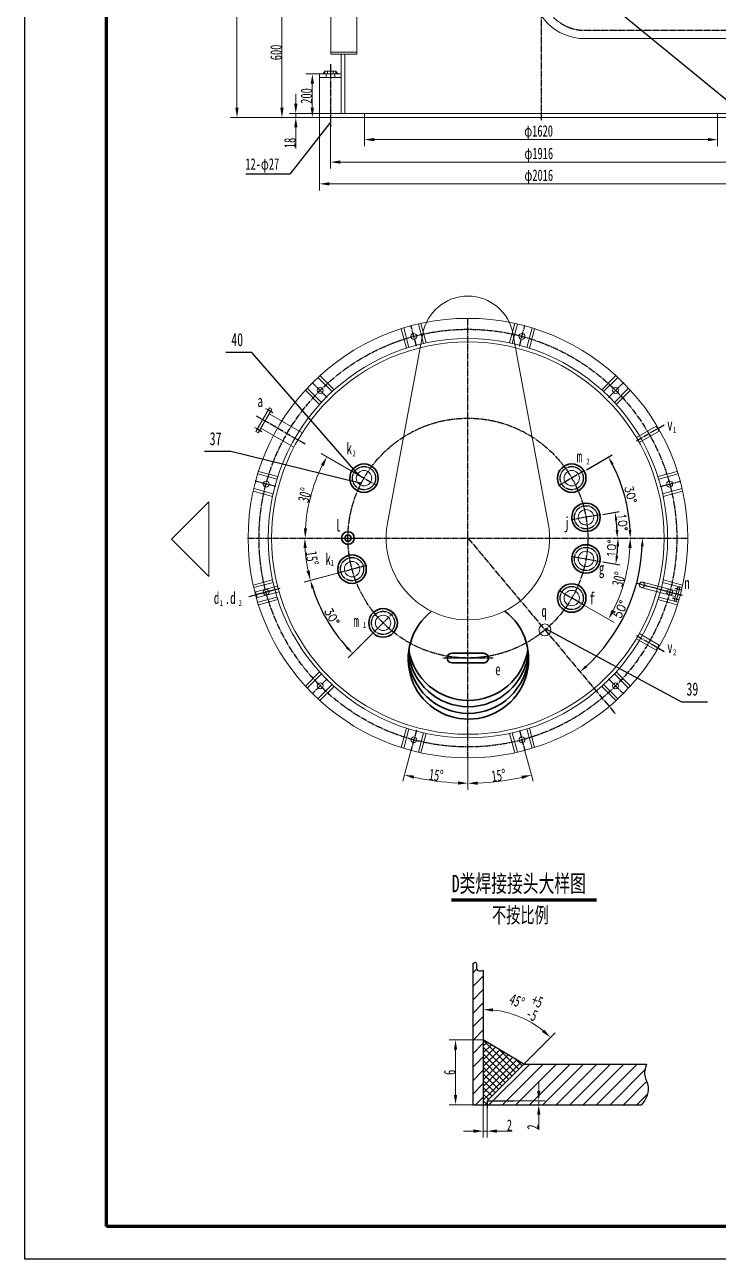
# Model space of a CAD drawing. Header units: millimetres. Extents: x 12275 to 21185, y 21638 to 34253.
# Drawn here: x 12275 to 15456, y 21638 to 27301 of the extents above; entities that cross this region are included whole.
import ezdxf

# ---------------------------------------------------------------- set-up
doc = ezdxf.new("R2010")
doc.units = ezdxf.units.MM
doc.linetypes.add('EB_DASHDOT', pattern=[39, 30, -3, 3, -3])
doc.layers.get('Defpoints').update_dxf_attribs({"lineweight": 0})
for name, color, linetype, lineweight in [('CAXA0', 7, 'Continuous', 70), ('CAXA0层', 7, 'Continuous', 70), ('CAXA1', 1, 'EB_DASHDOT', 25), ('CAXA3', 7, 'Continuous', 25), ('CAXA4', 3, 'Continuous', 25), ('CAXA5', 4, 'Continuous', 25), ('CAXACAXAEB0', 7, 'Continuous', 70)]:
    doc.layers.add(name, color=color, linetype=linetype, lineweight=lineweight)
doc.styles.get("Standard").update_dxf_attribs({"font": 'txt', "bigfont": 'gbcbig.shx'})
doc.styles.add('UserTxtStyle12', font='SIMFANG.TTF', dxfattribs={"width": 0.667})
doc.styles.add('标准', font='SIMFANG.TTF', dxfattribs={"width": 0.667})
doc.dimstyles.new('ISO-25', dxfattribs={"dimscale": 15, "dimtxt": 2.5, "dimasz": 2.5, "dimexe": 1.25, "dimexo": 0.625, "dimtad": 1, "dimtxsty": '标准', "dimcen": 0, "dimadec": 0, "dimazin": 0, "dimtfac": 1, "dimtmove": 0, "dimatfit": 3, "dimfxl": 0, "dimarcsym": 0})

# ---------------------------------------------------------------- blocks, each defined once
blk = doc.blocks.new('*D208')
at = {"layer": 'CAXA4', "color": 0, "linetype": 'Continuous'}
blk.add_arc((14307.7, 24946.3), 747.8, 197.8734, 222.1266, dxfattribs=at)
for points in [[(13589.9, 24715), (13601.9, 24718.6), (13585.3, 24752.8)], [(13757.5, 24449), (13748.5, 24440.4), (13778.9, 24417.5)]]:
    blk.add_solid(points, dxfattribs=at)
at = {"layer": 'Defpoints', "color": 0, "linetype": 'Continuous'}
for p in [(13710.4, 24786.3), (13558.6, 24745.6), (13629.9, 24630.3), (13870.4, 24509.1), (13759.2, 24397.9)]:
    blk.add_point(p, dxfattribs=at)
at = {"layer": 'CAXA4', "color": 0, "linetype": 'Continuous', "insert": (13684.4, 24586.5), "char_height": 37.5, "attachment_point": 5, "rotation": 300}
blk.add_mtext('30°', dxfattribs=at)
blk = doc.blocks.new('*D209')
at = {"layer": 'CAXA4', "color": 0, "linetype": 'Continuous'}
blk.add_line((14925.8, 24837.3), (15004.1, 24823.5), dxfattribs=at)
blk.add_arc((14307.7, 24946.3), 688.4, 353.1213, 356.8787, dxfattribs=at)
for points in [[(14988.8, 24909), (15001.3, 24908.7), (14996.1, 24946.3)], [(14997.3, 24863), (14985, 24864.8), (14985.6, 24826.8)]]:
    blk.add_solid(points, dxfattribs=at)
at = {"layer": 'Defpoints', "color": 0, "linetype": 'Continuous'}
for p in [(13296.7, 24946.3), (15318.7, 24946.3), (14782, 24862.7), (14991.4, 24866.4), (14916.6, 24839)]:
    blk.add_point(p, dxfattribs=at)
at = {"layer": 'CAXA4', "color": 0, "linetype": 'Continuous', "insert": (14966.2, 24898.3), "char_height": 37.5, "attachment_point": 5, "rotation": 85.8281}
blk.add_mtext('10°', dxfattribs=at)
blk = doc.blocks.new('*D210')
at = {"layer": 'CAXA4', "color": 0, "linetype": 'Continuous'}
for p, q in [((14925.8, 25055.3), (15000.7, 25068.5)), ((14996.2, 24946.3), (15011.4, 24946.3))]:
    blk.add_line(p, q, dxfattribs=at)
blk.add_arc((14307.7, 24946.3), 685, 3.1372, 6.8628, dxfattribs=at)
for points in [[(14981.5, 25027.3), (14993.9, 25029.1), (14982.2, 25065.3)], [(14997.8, 24984), (14985.3, 24983.6), (14992.6, 24946.3)]]:
    blk.add_solid(points, dxfattribs=at)
at = {"layer": 'Defpoints', "color": 0, "linetype": 'Continuous'}
for p in [(14916.6, 25053.7), (14782, 25030), (14991.4, 24986.2), (13296.7, 24946.3), (14986.8, 24946.3)]:
    blk.add_point(p, dxfattribs=at)
at = {"layer": 'CAXA4', "color": 0, "linetype": 'Continuous', "insert": (15016.9, 25020.3), "char_height": 37.5, "attachment_point": 5, "rotation": 275.9521}
blk.add_mtext('10°', dxfattribs=at)
blk = doc.blocks.new('*D211')
at = {"layer": 'CAXA4', "color": 0, "linetype": 'Continuous'}
blk.add_line((14851.3, 25260.2), (14968.7, 25328), dxfattribs=at)
blk.add_arc((14307.7, 24946.3), 744.5, 2.8861, 27.1139, dxfattribs=at)
for points in [[(14964.9, 25282.7), (14975.9, 25288.6), (14952.4, 25318.6)], [(15057.5, 24984), (15045, 24983.7), (15052.2, 24946.3)]]:
    blk.add_solid(points, dxfattribs=at)
at = {"layer": 'Defpoints', "color": 0, "linetype": 'Continuous'}
for p in [(14843.1, 25255.5), (14724.8, 25187.2), (15040.9, 25075.6), (13296.7, 24946.3), (15318.7, 24946.3)]:
    blk.add_point(p, dxfattribs=at)
at = {"layer": 'CAXA4', "color": 0, "linetype": 'Continuous', "insert": (15054, 25146.3), "char_height": 37.5, "attachment_point": 5, "rotation": 285}
blk.add_mtext('30°', dxfattribs=at)
blk = doc.blocks.new('*D212')
at = {"layer": 'CAXA4', "color": 0, "linetype": 'Continuous'}
blk.add_arc((14307.7, 24946.3), 800.5, 312.6842, 357.3158, dxfattribs=at)
for points in [[(15101.1, 24909), (15113.6, 24908.7), (15108.2, 24946.3)], [(14854.5, 24353.1), (14846.3, 24362.5), (14822.2, 24333.1)]]:
    blk.add_solid(points, dxfattribs=at)
at = {"layer": 'Defpoints', "color": 0, "linetype": 'Continuous'}
for p in [(13296.7, 24946.3), (14307.7, 24946.3), (15318.7, 24946.3), (14976.5, 24506.4), (14984.5, 24139.7)]:
    blk.add_point(p, dxfattribs=at)
at = {"layer": 'CAXA4', "color": 0, "linetype": 'Continuous', "insert": (15007.7, 24619.9), "char_height": 37.5, "attachment_point": 5, "rotation": 65}
blk.add_mtext('50°', dxfattribs=at)

msp = doc.modelspace()

# ---------------------------------------------------------------- hatches: boundary and pattern name
at = {"layer": 'CAXA0', "linetype": 'Continuous', "lineweight": 25}
for color, points in [(256, [(13652.05, 27087.595), (13652.05, 27075.595), (13642.327, 27075.595)]), (256, [(13711.773, 27075.595), (13702.05, 27075.595), (13702.05, 27087.595)]), (0, [(14673.055, 24529.023), (14672.986, 24529.903), (14672.78, 24530.761), (14672.442, 24531.576), (14671.981, 24532.329), (14671.408, 24533), (14670.736, 24533.573), (14669.984, 24534.035), (14669.168, 24534.372), (14668.31, 24534.578), (14667.43, 24534.648), (14666.55, 24534.578), (14665.692, 24534.372), (14664.876, 24534.035), (14664.124, 24533.573), (14663.453, 24533), (14662.879, 24532.329), (14662.418, 24531.576), (14662.08, 24530.761), (14661.874, 24529.903), (14661.805, 24529.023), (14661.874, 24528.143), (14662.08, 24527.284), (14662.418, 24526.469), (14662.879, 24525.716), (14663.453, 24525.045), (14664.124, 24524.472), (14664.876, 24524.011), (14665.692, 24523.673), (14666.55, 24523.467), (14667.43, 24523.398), (14668.31, 24523.467), (14669.168, 24523.673), (14669.984, 24524.011), (14670.736, 24524.472), (14671.408, 24525.045), (14671.981, 24525.716), (14672.442, 24526.469), (14672.78, 24527.284), (14672.986, 24528.143)])]:
    msp.add_hatch(color=color, dxfattribs=at).paths.add_polyline_path(points, flags=0)
at = {"layer": 'CAXA0层', "linetype": 'Continuous', "lineweight": 25}
for points in [[(13811.337, 25236.311), (13811.267, 25237.191), (13811.061, 25238.049), (13810.724, 25238.865), (13810.262, 25239.617), (13809.689, 25240.288), (13809.018, 25240.862), (13808.265, 25241.323), (13807.45, 25241.661), (13806.592, 25241.867), (13805.712, 25241.936), (13804.832, 25241.867), (13803.973, 25241.661), (13803.158, 25241.323), (13802.405, 25240.862), (13801.734, 25240.288), (13801.161, 25239.617), (13800.7, 25238.865), (13800.362, 25238.049), (13800.156, 25237.191), (13800.087, 25236.311), (13800.156, 25235.431), (13800.362, 25234.573), (13800.7, 25233.757), (13801.161, 25233.005), (13801.734, 25232.334), (13802.405, 25231.76), (13803.158, 25231.299), (13803.973, 25230.961), (13804.832, 25230.755), (13805.712, 25230.686), (13806.592, 25230.755), (13807.45, 25230.961), (13808.265, 25231.299), (13809.018, 25231.76), (13809.689, 25232.334), (13810.262, 25233.005), (13810.724, 25233.757), (13811.061, 25234.573), (13811.267, 25235.431)], [(13818.183, 25197.704), (13818.114, 25198.584), (13817.908, 25199.442), (13817.57, 25200.257), (13817.109, 25201.01), (13816.535, 25201.681), (13815.864, 25202.254), (13815.112, 25202.716), (13814.296, 25203.053), (13813.438, 25203.259), (13812.558, 25203.329), (13811.678, 25203.259), (13810.82, 25203.053), (13810.004, 25202.716), (13809.252, 25202.254), (13808.581, 25201.681), (13808.007, 25201.01), (13807.546, 25200.257), (13807.208, 25199.442), (13807.002, 25198.584), (13806.933, 25197.704), (13807.002, 25196.824), (13807.208, 25195.965), (13807.546, 25195.15), (13808.007, 25194.397), (13808.581, 25193.726), (13809.252, 25193.153), (13810.004, 25192.692), (13810.82, 25192.354), (13811.678, 25192.148), (13812.558, 25192.079), (13813.438, 25192.148), (13814.296, 25192.354), (13815.112, 25192.692), (13815.864, 25193.153), (13816.535, 25193.726), (13817.109, 25194.397), (13817.57, 25195.15), (13817.908, 25195.965), (13818.114, 25196.824)]]:
    msp.add_hatch(color=0, dxfattribs=at).paths.add_polyline_path(points, flags=0)

# ---------------------------------------------------------------- linework, layer by layer
at = {"layer": 'CAXA0', "linetype": 'Continuous', "lineweight": 25}
for p, q in [((12275.134, 21638.091), (12275.134, 34253.091)), ((21185.134, 21638.091), (12275.134, 21638.091))]:
    msp.add_line(p, q, dxfattribs=at)
at = {"layer": 'CAXA0', "linetype": 'Continuous', "lineweight": 70}
for p, q in [((12650.134, 21788.091), (12650.134, 34103.091)), ((21035.134, 21788.091), (12650.134, 21788.091))]:
    msp.add_line(p, q, dxfattribs=at)
at = {"layer": 'CAXA0', "linetype": 'Continuous', "lineweight": 18}
for p, q in [((13679.05, 27635.595), (13679.05, 27165.595)), ((13799.05, 27635.595), (13799.05, 27165.595)), ((14843.099, 27237.595), (15697.099, 27237.595)), ((13679.05, 27175.595), (13799.05, 27175.595)), ((13679.05, 27165.595), (13799.05, 27165.595)), ((13727.05, 27165.595), (13727.05, 26893.595)), ((13743.05, 27165.595), (13743.05, 26893.595)), ((13627.05, 27075.595), (13627.05, 26875.595)), ((13727.05, 27075.595), (13627.05, 27075.595)), ((13652.05, 27087.595), (13642.327, 27075.595)), ((13652.05, 27087.595), (13652.05, 27075.595)), ((13702.05, 27087.595), (13652.05, 27087.595)), ((13657.05, 27075.595), (13657.05, 27059.595)), ((13663.55, 27087.595), (13663.55, 27075.595)), ((13690.55, 27087.595), (13690.55, 27075.595)), ((13697.05, 27075.595), (13697.05, 27059.595)), ((13702.05, 27087.595), (13711.773, 27075.595)), ((13702.05, 27087.595), (13702.05, 27075.595)), ((13727.05, 27059.595), (13627.05, 27059.595)), ((13627.05, 26893.595), (15659.05, 26893.595)), ((13627.05, 26875.595), (15659.05, 26875.595)), ((13833.05, 26893.595), (13833.05, 26875.595)), ((15453.05, 26893.595), (15453.05, 26875.595)), ((14101.211, 25884.825), (13939.008, 25015.075)), ((14025.487, 25817.783), (14001.647, 25906.755)), ((14036.939, 25821.409), (14013.112, 25910.333)), ((14104.554, 25839.526), (14080.727, 25928.45)), ((14116.284, 25842.112), (14092.444, 25931.084)), ((14499.019, 25842.112), (14522.859, 25931.084)), ((14510.75, 25839.526), (14534.577, 25928.45)), ((14514.092, 25884.825), (14676.296, 25015.075)), ((14578.364, 25821.409), (14602.192, 25910.333)), ((14589.816, 25817.783), (14613.656, 25906.755)), ((13685.164, 25618.311), (13620.067, 25683.408)), ((13694.029, 25626.416), (13628.897, 25691.548)), ((14921.274, 25626.416), (14986.406, 25691.548)), ((14930.14, 25618.311), (14995.237, 25683.408)), ((13627.561, 25559.948), (13562.429, 25625.08)), ((13635.666, 25568.813), (13570.569, 25633.91)), ((14979.637, 25568.813), (15044.734, 25633.91)), ((14987.742, 25559.948), (15052.874, 25625.08)), ((13397.642, 25543.311), (13335.642, 25435.924)), ((13408.034, 25537.311), (13397.642, 25543.311)), ((13408.034, 25537.311), (13346.034, 25429.924)), ((13547.924, 25428.833), (13396.034, 25516.527)), ((13346.034, 25429.924), (13335.642, 25435.924)), ((13509.924, 25363.015), (13358.034, 25450.709)), ((15080.237, 25407.966), (15171.096, 25460.423)), ((15093.737, 25384.583), (15184.596, 25437.041)), ((15171.096, 25460.423), (15184.596, 25437.041)), ((13432.569, 25217.038), (13343.644, 25240.865)), ((13436.194, 25228.49), (13347.222, 25252.33)), ((15179.11, 25228.49), (15268.082, 25252.33)), ((15182.735, 25217.038), (15271.659, 25240.865)), ((13411.865, 25137.693), (13322.893, 25161.533)), ((13414.451, 25149.423), (13325.527, 25173.25)), ((15200.852, 25149.423), (15289.777, 25173.25)), ((15203.439, 25137.693), (15292.411, 25161.533)), ((13411.865, 24754.958), (13322.893, 24731.118)), ((15203.439, 24754.958), (15292.411, 24731.118)), ((13414.451, 24743.228), (13325.527, 24719.4)), ((13434.922, 24726.454), (13333.582, 24699.3)), ((13333.582, 24699.3), (13340.571, 24673.22)), ((13441.91, 24700.374), (13340.571, 24673.22)), ((15258.801, 24678.517), (15102.724, 24720.337)), ((15265.272, 24702.665), (15109.195, 24744.486)), ((15200.852, 24743.228), (15289.777, 24719.4)), ((15270.448, 24721.983), (15253.625, 24659.198)), ((15280.107, 24719.395), (15263.284, 24656.61)), ((15280.107, 24719.395), (15270.448, 24721.983)), ((13432.569, 24675.613), (13343.644, 24651.786)), ((13436.194, 24664.161), (13347.222, 24640.321)), ((15179.11, 24664.161), (15268.082, 24640.321)), ((15182.735, 24675.613), (15271.659, 24651.786)), ((15263.284, 24656.61), (15253.625, 24659.198)), ((15080.237, 24484.685), (15171.096, 24432.227)), ((15093.737, 24508.067), (15184.596, 24455.61)), ((15171.096, 24432.227), (15184.596, 24455.61)), ((13627.561, 24332.703), (13562.429, 24267.571)), ((13635.666, 24323.837), (13570.569, 24258.74)), ((14979.637, 24323.837), (15044.734, 24258.74)), ((14987.742, 24332.703), (15052.874, 24267.571)), ((13685.164, 24274.34), (13620.067, 24209.243)), ((13694.029, 24266.235), (13628.897, 24201.103)), ((14921.274, 24266.235), (14986.406, 24201.103)), ((14930.14, 24274.34), (14995.237, 24209.243)), ((14025.487, 24074.867), (14001.647, 23985.896)), ((14036.939, 24071.242), (14013.112, 23982.318)), ((14578.364, 24071.242), (14602.192, 23982.318)), ((14589.816, 24074.867), (14613.656, 23985.896)), ((14104.554, 24053.125), (14080.727, 23964.201)), ((14116.284, 24050.538), (14092.444, 23961.567)), ((14499.019, 24050.538), (14522.859, 23961.567)), ((14510.75, 24053.125), (14534.577, 23964.201))]:
    msp.add_line(p, q, dxfattribs=at)
at = {"layer": 'CAXA0', "color": 0, "linetype": 'Continuous', "lineweight": 25}
for p, q in [((14714.181, 27595.33), (16131.772, 26435.153)), ((14667.541, 24528.135), (15286.716, 24195.38)), ((15286.716, 24195.38), (15406.716, 24195.38))]:
    msp.add_line(p, q, dxfattribs=at)
at = {"layer": 'CAXA0', "linetype": 'Continuous', "lineweight": 35}
for p, q in [((14380.125, 24418.075), (14234.961, 24418.075)), ((14234.961, 24374.526), (14380.125, 24374.526))]:
    msp.add_line(p, q, dxfattribs=at)
at = {"layer": 'CAXA0', "linetype": 'Continuous', "lineweight": 18}
for centre, radius in [((14307.652, 24946.325), 1008), ((14059.703, 25871.682), 13.5), ((14555.6, 25871.682), 13.5), ((14307.652, 24946.325), 916), ((14307.652, 24946.325), 900), ((13630.244, 25623.734), 13.5), ((14985.06, 25623.734), 13.5), ((13382.295, 25194.274), 13.5), ((13831.338, 25221.325), 35.353), ((14783.966, 25221.325), 35.353), ((15233.009, 25194.274), 13.5), ((14849.296, 25041.832), 35.353), ((14849.296, 24850.819), 35.353), ((13776.393, 24803.975), 35.353), ((13382.295, 24698.377), 13.5), ((14783.966, 24671.325), 35.353), ((15105.959, 24732.411), 12.5), ((15233.009, 24698.377), 13.5), ((13918.743, 24557.417), 35.353), ((14661.185, 24525.001), 27.532), ((13630.244, 24268.917), 13.5), ((14985.06, 24268.917), 13.5), ((14059.703, 24020.968), 13.5), ((14555.6, 24020.968), 13.5)]:
    msp.add_circle(centre, radius, dxfattribs=at)
at = {"layer": 'CAXA0', "linetype": 'Continuous', "lineweight": 35}
for centre, radius in [((13831.338, 25221.325), 65.324), ((14783.966, 25221.325), 65.324), ((14849.296, 25041.832), 65.324), ((13757.652, 24946.325), 29.033), ((13757.652, 24946.325), 14.516), ((13776.393, 24803.975), 65.324), ((14849.296, 24850.819), 65.324), ((14783.966, 24671.325), 65.324), ((13918.743, 24557.417), 65.324)]:
    msp.add_circle(centre, radius, dxfattribs=at)
at = {"layer": 'CAXA0', "color": 1, "linetype": 'EB_DASHDOT', "lineweight": 25}
for centre in [(13831.338, 25221.325), (14783.966, 25221.325), (14849.296, 25041.832), (14849.296, 24850.819), (13776.393, 24803.975), (14783.966, 24671.325), (13918.743, 24557.417)]:
    msp.add_circle(centre, 53.167, dxfattribs=at)
at = {"layer": 'CAXA0', "linetype": 'Continuous', "lineweight": 18}
for centre, radius, start, end in [((14843.099, 27475.595), 238, 180, 270), ((14307.652, 25846.325), 210, 9.696158, 170.303842), ((14307.652, 24946.325), 375, 169.436021, 10.563987)]:
    msp.add_arc(centre, radius, start, end, dxfattribs=at)
at = {"layer": 'CAXA0', "linetype": 'Continuous', "lineweight": 35}
for centre, radius, start, end in [((14309.874, 24392.006), 276.19, 127.727135, 52.732326), ((14309.874, 24449.19), 276.19, 185.942176, 354.057824), ((14309.874, 24477.783), 276.19, 188.933446, 351.066554), ((14234.428, 24396.301), 21.699, 88.591303, 271.408697), ((14380.082, 24395.839), 21.468, 263.124423, 89.884977), ((14309.874, 24418.399), 276.19, 182.738672, 357.261328)]:
    msp.add_arc(centre, radius, start, end, dxfattribs=at)
at = {"layer": 'CAXA0层', "color": 0, "linetype": 'Continuous', "lineweight": 25}
for p, q in [((13316.925, 25798.247), (13196.925, 25798.247)), ((13805.712, 25236.311), (13316.925, 25798.247)), ((13220.284, 25343.72), (13100.284, 25343.72)), ((13812.558, 25197.704), (13220.284, 25343.72))]:
    msp.add_line(p, q, dxfattribs=at)
at = {"layer": 'CAXA1', "linetype": 'EB_DASHDOT', "lineweight": 25}
for p, q in [((14643.099, 32041.609), (14643.099, 26862.132)), ((14843.099, 27275.595), (15733.144, 27275.595)), ((13677.05, 27120.445), (13677.05, 26832.879)), ((14307.652, 23935.325), (14307.652, 25957.325)), ((14071.523, 25827.569), (14046.143, 25922.289)), ((14543.78, 25827.569), (14569.161, 25922.289)), ((13662.536, 25591.441), (13593.197, 25660.78)), ((14952.767, 25591.441), (15022.107, 25660.78)), ((13561.604, 25377.056), (13338.795, 25505.695)), ((13412.426, 25520.919), (13381.25, 25538.919)), ((13362.426, 25434.316), (13331.25, 25452.316)), ((15080.828, 25392.719), (15211.178, 25467.976)), ((13426.408, 25182.454), (13331.688, 25207.834)), ((13772.168, 25255.487), (13890.508, 25187.163)), ((14843.136, 25255.487), (14724.796, 25187.163)), ((15188.896, 25182.454), (15283.616, 25207.834)), ((14916.582, 25053.696), (14782.01, 25029.968)), ((13296.652, 24946.325), (15318.652, 24946.325)), ((13689.328, 24946.325), (13825.976, 24946.325)), ((14307.652, 24946.325), (14984.516, 24139.67)), ((14782.01, 24862.683), (14916.582, 24838.955)), ((13710.397, 24786.291), (13842.388, 24821.658)), ((13445.286, 24715.255), (13299.899, 24676.299)), ((13426.408, 24710.197), (13331.688, 24684.817)), ((14843.136, 24637.163), (14724.796, 24705.487)), ((15291.447, 24682.71), (15083.193, 24738.512)), ((15188.896, 24710.197), (15283.616, 24684.817)), ((15287.178, 24707.148), (15258.2, 24714.912)), ((15275.531, 24663.681), (15246.554, 24671.446)), ((13870.431, 24509.104), (13967.055, 24605.729)), ((15080.828, 24499.932), (15211.178, 24424.674)), ((14423.674, 24396.301), (14191.412, 24396.301)), ((13662.536, 24301.21), (13593.197, 24231.87)), ((14952.767, 24301.21), (15022.107, 24231.87)), ((14071.523, 24065.081), (14046.143, 23970.361)), ((14543.78, 24065.081), (14569.161, 23970.361))]:
    msp.add_line(p, q, dxfattribs=at)
for radius in [958, 550]:
    msp.add_circle((14307.652, 24946.325), radius, dxfattribs=at)
msp.add_arc((14843.099, 27475.595), 200, 180, 270, dxfattribs=at)
at = {"layer": 'CAXA3', "linetype": 'Continuous', "lineweight": 70}
msp.add_line((14232.241, 23286.705), (14897.178, 23286.705), dxfattribs=at)
at = {"layer": 'CAXA3', "linetype": 'Continuous', "lineweight": 25}
for p, q in [((14329.701, 22994.461), (14329.701, 22347.225)), ((14378.109, 22964.6), (14378.109, 22347.225)), ((14563.628, 22533.856), (14378.109, 22644.468)), ((14395.551, 22365.779), (14563.628, 22533.856)), ((14563.628, 22533.856), (15127.288, 22533.856)), ((14329.701, 22347.225), (15104.13, 22347.225)), ((14376.996, 22347.225), (14378.109, 22348.338)), ((14395.551, 22365.779), (14395.551, 22331.106)), ((14395.551, 22365.779), (14518.122, 22365.779))]:
    msp.add_line(p, q, dxfattribs=at)
at = {"layer": 'CAXA4', "linetype": 'Continuous', "lineweight": 18}
for p, q in [((13248.574, 33304.663), (13248.574, 26920.595)), ((13454.9, 26920.595), (13454.9, 27430.609)), ((13627.05, 27075.595), (13564.178, 27075.595)), ((13594.178, 26920.595), (13594.178, 27030.595)), ((13518.381, 26938.595), (13518.381, 26983.595)), ((13627.05, 26875.595), (13218.574, 26875.595)), ((13627.05, 26875.595), (13424.9, 26875.595)), ((13627.05, 26893.595), (13488.381, 26893.595)), ((13627.05, 26875.595), (13488.381, 26875.595)), ((13518.381, 26893.595), (13518.381, 26875.595)), ((13627.05, 26875.595), (13564.178, 26875.595)), ((13627.05, 26875.595), (13627.05, 26541.266)), ((13833.05, 26875.595), (13833.05, 26744.322)), ((15453.05, 26875.595), (15453.05, 26744.322)), ((13518.381, 26830.595), (13518.381, 26733.62)), ((13677.05, 26832.879), (13677.05, 26641.258)), ((13878.05, 26774.322), (15408.05, 26774.322)), ((13722.05, 26671.258), (15564.05, 26671.258)), ((13672.05, 26571.266), (15614.05, 26571.266)), ((13772.168, 25255.487), (13635.372, 25334.466)), ((13710.397, 24786.291), (13556.326, 24745.008)), ((13710.397, 24786.291), (13558.592, 24745.615)), ((14843.136, 24637.163), (14978.42, 24559.057)), ((13870.431, 24509.104), (13759.193, 24397.867)), ((14046.143, 23970.361), (14008.893, 23831.342)), ((14569.161, 23970.361), (14606.568, 23830.756)), ((14307.652, 23935.325), (14307.652, 23792.01)), ((14307.652, 23935.325), (14307.652, 23791.403)), ((14563.628, 22533.856), (14707.384, 22677.613)), ((14378.109, 22644.468), (14221.048, 22644.468)), ((14251.048, 22392.225), (14251.048, 22599.468)), ((14632.59, 22410.779), (14632.59, 22455.779)), ((14329.701, 22347.225), (14221.048, 22347.225)), ((14329.701, 22347.225), (14662.59, 22347.225)), ((14378.109, 22347.225), (14378.109, 22196.095)), ((14395.551, 22331.106), (14395.551, 22196.095)), ((14518.122, 22365.779), (14662.59, 22365.779)), ((14632.59, 22365.779), (14632.59, 22347.225)), ((14632.59, 22302.225), (14632.59, 22231.93)), ((14333.109, 22226.095), (14288.109, 22226.095)), ((14378.109, 22226.095), (14395.551, 22226.095)), ((14440.551, 22226.095), (14510.846, 22226.095))]:
    msp.add_line(p, q, dxfattribs=at)
at = {"layer": 'CAXA4', "color": 0, "linetype": 'Continuous', "lineweight": 25}
for p, q in [((13677.05, 26854.455), (13491.69, 26615.942)), ((13491.69, 26615.942), (13289.281, 26615.942))]:
    msp.add_line(p, q, dxfattribs=at)
at = {"layer": 'CAXA4', "linetype": 'Continuous', "lineweight": 25}
for p, q in [((14329.701, 22950.785), (14348.744, 22969.828)), ((14329.701, 22889.121), (14378.109, 22937.529)), ((14329.701, 22827.456), (14378.109, 22875.864)), ((14329.701, 22765.791), (14378.109, 22814.199)), ((14329.701, 22704.127), (14378.109, 22752.535)), ((14329.701, 22642.462), (14378.109, 22690.87)), ((14329.701, 22580.797), (14378.109, 22629.205)), ((14329.701, 22519.132), (14378.109, 22567.541)), ((14329.701, 22457.468), (14378.109, 22505.876)), ((14404.452, 22347.225), (14591.084, 22533.856)), ((14466.117, 22347.225), (14652.748, 22533.856)), ((14527.781, 22347.225), (14714.413, 22533.856)), ((14589.446, 22347.225), (14776.078, 22533.856)), ((14651.111, 22347.225), (14837.742, 22533.856)), ((14712.775, 22347.225), (14899.407, 22533.856)), ((14774.44, 22347.225), (14961.072, 22533.856)), ((14836.105, 22347.225), (15022.736, 22533.856)), ((14897.769, 22347.225), (15084.401, 22533.856)), ((14959.434, 22347.225), (15119.381, 22507.171)), ((14329.701, 22395.803), (14378.109, 22444.211)), ((15021.099, 22347.225), (15127.517, 22453.643)), ((14342.787, 22347.225), (14378.109, 22382.547)), ((15082.763, 22347.225), (15130.185, 22394.646)), ((14329.701, 22347.225), (14626.597, 22347.225))]:
    msp.add_line(p, q, dxfattribs=at)
at = {"layer": 'CAXA4', "linetype": 'Continuous', "lineweight": 18}
for centre, radius, start, end in [((14307.652, 24946.325), 746.282, 153.455397, 176.544603), ((14307.652, 24946.325), 747.83, 183.448242, 191.551758), ((14307.652, 24946.325), 744.537, 333.4635, 356.5365), ((14307.652, 24946.325), 1124.316, 257.293379, 267.706621), ((14307.652, 24946.325), 1124.922, 272.292143, 282.707857), ((14378.109, 22348.338), 435.665, 50.920742, 84.079258)]:
    msp.add_arc(centre, radius, start, end, dxfattribs=at)
at = {"layer": 'CAXA4', "linetype": 'Continuous', "lineweight": 25}
for points, knots in [([(14329.701, 22994.461), (14336.352, 22999.717), (14351.22, 23006.575), (14341.79, 22957.228), (14366.575, 22960.511), (14378.109, 22964.6)], [0, 0, 0, 0, 20.68593892, 52.41530012, 80.69455371, 80.69455371, 80.69455371, 80.69455371]), ([(15127.288, 22533.856), (15119.294, 22514.646), (15112.809, 22480.206), (15146.18, 22421.764), (15125.436, 22374.623), (15104.13, 22347.225)], [0, 0, 0, 0, 60.84151032, 100.46843624, 197.84299386, 197.84299386, 197.84299386, 197.84299386])]:
    msp.add_open_spline(points, degree=3, knots=knots, dxfattribs=at)
at = {"layer": 'CAXA4', "linetype": 'Continuous'}
for points in [[(13586.678, 27030.595), (13601.678, 27030.595), (13594.178, 27075.595)], [(13241.074, 26920.595), (13256.074, 26920.595), (13248.574, 26875.595)], [(13447.4, 26920.595), (13462.4, 26920.595), (13454.9, 26875.595)], [(13510.881, 26938.595), (13525.881, 26938.595), (13518.381, 26893.595)], [(13586.678, 26920.595), (13601.678, 26920.595), (13594.178, 26875.595)], [(13510.881, 26830.595), (13525.881, 26830.595), (13518.381, 26875.595)], [(13878.05, 26781.822), (13878.05, 26766.822), (13833.05, 26774.322)], [(15408.05, 26781.822), (15408.05, 26766.822), (15453.05, 26774.322)], [(13722.05, 26678.758), (13722.05, 26663.758), (13677.05, 26671.258)], [(13672.05, 26578.766), (13672.05, 26563.766), (13627.05, 26571.266)], [(13633.432, 25283.387), (13646.643, 25276.282), (13661.353, 25319.466)], [(13570.223, 24991.079), (13555.23, 24991.531), (13561.37, 24946.325)], [(13553.679, 24901.12), (13568.672, 24901.571), (13559.822, 24946.325)], [(15043.332, 24901.573), (15058.325, 24901.119), (15052.189, 24946.325)], [(13582.269, 24798.292), (13567.67, 24794.848), (13585.303, 24752.773)], [(14980.357, 24610.138), (14967.146, 24617.242), (14952.44, 24574.057)], [(14058.553, 23842.263), (14062.144, 23856.827), (14016.658, 23860.32)], [(14553.316, 23856.241), (14556.908, 23841.677), (14598.803, 23859.734)], [(14262.811, 23830.409), (14262.511, 23815.412), (14307.652, 23822.01)], [(14352.793, 23814.805), (14352.493, 23829.802), (14307.652, 23821.403)], [(14422.662, 22774.189), (14423.437, 22789.169), (14378.109, 22784.003)], [(14657.772, 22692.104), (14647.728, 22680.963), (14686.171, 22656.399)], [(14243.548, 22599.468), (14258.548, 22599.468), (14251.048, 22644.468)], [(14243.548, 22392.225), (14258.548, 22392.225), (14251.048, 22347.225)], [(14625.09, 22410.779), (14640.09, 22410.779), (14632.59, 22365.779)], [(14625.09, 22302.225), (14640.09, 22302.225), (14632.59, 22347.225)], [(14333.109, 22233.595), (14333.109, 22218.595), (14378.109, 22226.095)], [(14440.551, 22233.595), (14440.551, 22218.595), (14395.551, 22226.095)]]:
    msp.add_solid(points, dxfattribs=at)
at = {"layer": 'CAXA5', "linetype": 'Continuous', "lineweight": 25}
for p, q in [((14378.109, 22642.683), (14525.282, 22495.51)), ((14378.109, 22615.345), (14396.354, 22633.59)), ((14378.109, 22584.513), (14415.67, 22622.073)), ((14378.109, 22611.85), (14509.866, 22480.094)), ((14378.109, 22553.681), (14434.985, 22610.557)), ((14378.109, 22522.848), (14454.301, 22599.04)), ((14450.049, 22601.575), (14540.698, 22510.926)), ((14378.109, 22492.016), (14473.617, 22587.523)), ((14378.109, 22581.018), (14494.449, 22464.678)), ((14378.109, 22461.184), (14492.933, 22576.007)), ((14378.109, 22430.351), (14512.248, 22564.49)), ((14378.109, 22399.519), (14531.564, 22552.974)), ((14378.109, 22550.186), (14479.033, 22449.262)), ((14378.109, 22368.687), (14550.88, 22541.457)), ((14526.41, 22556.046), (14556.114, 22526.343)), ((14378.109, 22519.353), (14463.617, 22433.846)), ((14378.109, 22488.521), (14448.201, 22418.429)), ((14378.109, 22457.689), (14432.785, 22403.013)), ((14378.109, 22426.856), (14417.368, 22387.597)), ((14378.109, 22396.024), (14401.952, 22372.181)), ((14378.109, 22365.192), (14395.551, 22347.75)), ((14387.48, 22347.225), (14395.551, 22355.296))]:
    msp.add_line(p, q, dxfattribs=at)
at = {"layer": 'CAXACAXAEB0', "linetype": 'Continuous', "lineweight": 18}
for p, q in [((13119.749, 25112.883), (12948.435, 24941.57)), ((13119.749, 25112.883), (13119.749, 24770.257)), ((13119.749, 24770.257), (12948.435, 24941.57))]:
    msp.add_line(p, q, dxfattribs=at)

# ---------------------------------------------------------------- texts
at = {"layer": 'CAXA0', "color": 0, "style": 'UserTxtStyle12', "width": 0.667}
for s, p in [('40', (13222.401, 25826.888)), ('39', (15309.812, 24224.02))]:
    msp.add_text(s, height=60, dxfattribs=at).set_placement(p)
at = {"layer": 'CAXA0层', "color": 0, "style": 'UserTxtStyle12', "width": 0.667}
msp.add_text('37', height=60, dxfattribs=at).set_placement((13123.381, 25372.36))
at = {"layer": 'CAXA4', "style": '标准', "width": 0.667}
for s, rotation, p in [('600', 90, (13453.925, 27138.597)), ('200', 90, (13593.203, 26938.78)), ('18', 90, (13517.406, 26735.19)), ('30%%D', 75, (13576.671, 25105.448)), ('15%%D', 277.5, (13562.603, 24883.653)), ('30%%D', 75, (15016.692, 24719.596)), ('15%%D', 352.5, (14126.215, 23837.178)), ('15%%D', 7.5, (14419.545, 23827.411)), ('45%%D', 337.5, (14492.583, 22811.421)), ('+5', 337.5, (14594.114, 22807.249)), ('-5', 337.5, (14568.738, 22745.986)), ('6', 90, (14250.073, 22483.827)), ('2', 90, (14631.615, 22232.747))]:
    msp.add_text(s, height=52.5, rotation=rotation, dxfattribs=at).set_placement(p)
for s, height, p in [('φ1620', 52.5, (14566.296, 26788.02)), ('φ1916', 52.5, (14567.053, 26684.956)), ('φ2016', 52.5, (14567.053, 26584.964)), ('a', 54.75, (13342.697, 25547.689)), ('v', 54.75, (15221.667, 25439.393)), ('1', 27.375, (15248.31, 25429.85)), ('k', 54.75, (13751.232, 25330.708)), ('2', 27.375, (13778.467, 25321.165)), ('m', 54.75, (14806.344, 25293.734)), ('2', 27.375, (14850.986, 25284.192)), ('l', 54.75, (13698.965, 24976.845)), ('j', 54.75, (14749.124, 24989.338)), ('k', 54.75, (13654.669, 24822.386)), ('1', 27.375, (13677.814, 24818.951)), ('g', 54.75, (14908.448, 24780.539)), ('n', 54.75, (15300.287, 24712.724)), ('d', 54.75, (13142.506, 24644.467)), ('.d', 54.75, (13192.606, 24644.467)), ('f', 54.75, (14865.081, 24643.198)), ('1', 27.375, (13169.346, 24634.924)), ('2', 27.375, (13256.201, 24634.924)), ('m', 54.75, (13783.174, 24539.193)), ('q', 54.75, (14644.794, 24584.821)), ('1', 27.375, (13826.465, 24534.204)), ('v', 54.75, (15221.667, 24418.765)), ('2', 27.375, (15248.902, 24409.223)), ('e', 54.75, (14433.175, 24316.849)), ('D类焊接接头大样图', 79.5685, (14233.796, 23321.935)), ('不按比例', 71.681, (14417.911, 23181.481)), ('2', 52.5, (14486.368, 22227.07))]:
    msp.add_text(s, height=height, dxfattribs=at).set_placement(p)
at = {"layer": 'CAXA4', "color": 0, "style": '标准', "width": 0.667}
msp.add_text('12-φ27', height=52.5, dxfattribs=at).set_placement((13286.985, 26636.342))

# ---------------------------------------------------------------- dimensions: what is measured, and where the dimension line sits
at = {"layer": 'CAXA4', "linetype": 'Continuous', "lineweight": 18}
for base, line1, line2, picture, middle in [((15040.877, 25075.613), ((13296.652, 24946.325), (15318.652, 24946.325)), ((14843.136, 25255.487), (14724.796, 25187.163)), '*D211', (15053.986, 25146.305)), ((14976.499, 24506.418), ((13296.652, 24946.325), (15318.652, 24946.325)), ((14307.652, 24946.325), (14984.516, 24139.67)), '*D212', (15007.704, 24619.886)), ((13629.888, 24630.279), ((13710.397, 24786.291), (13558.592, 24745.615)), ((13870.431, 24509.104), (13759.193, 24397.867)), '*D208', (13684.369, 24586.473))]:
    dim = msp.add_angular_dim_2l(base=base, line1=line1, line2=line2, dimstyle='ISO-25', override={"dimdec": 0, "dimtxsty": 'Standard', "dimcen": 2.5, "dimazin": 2}, dxfattribs=at)
    dim.commit()
    dim.dimension.update_dxf_attribs({"geometry": picture, "text_midpoint": middle})
for base, line1, line2, picture, middle in [((14991.449, 24986.152), ((13296.652, 24946.325), (14986.822, 24946.325)), ((14916.582, 25053.696), (14782.01, 25029.968)), '*D210', (14988.916, 25017.354)), ((14991.44, 24866.402), ((14782.01, 24862.683), (14916.582, 24838.955)), ((13296.652, 24946.325), (15318.652, 24946.325)), '*D209', (14994.271, 24896.242))]:
    dim = msp.add_angular_dim_2l(base=base, line1=line1, line2=line2, dimstyle='ISO-25', override={"dimdec": 0, "dimtxsty": 'Standard', "dimcen": 2.5, "dimazin": 2}, dxfattribs=at)
    dim.commit()
    dim.dimension.update_dxf_attribs({"geometry": picture, "text_midpoint": middle, "dimtype": 162})

doc.saveas('drawing.dxf')
